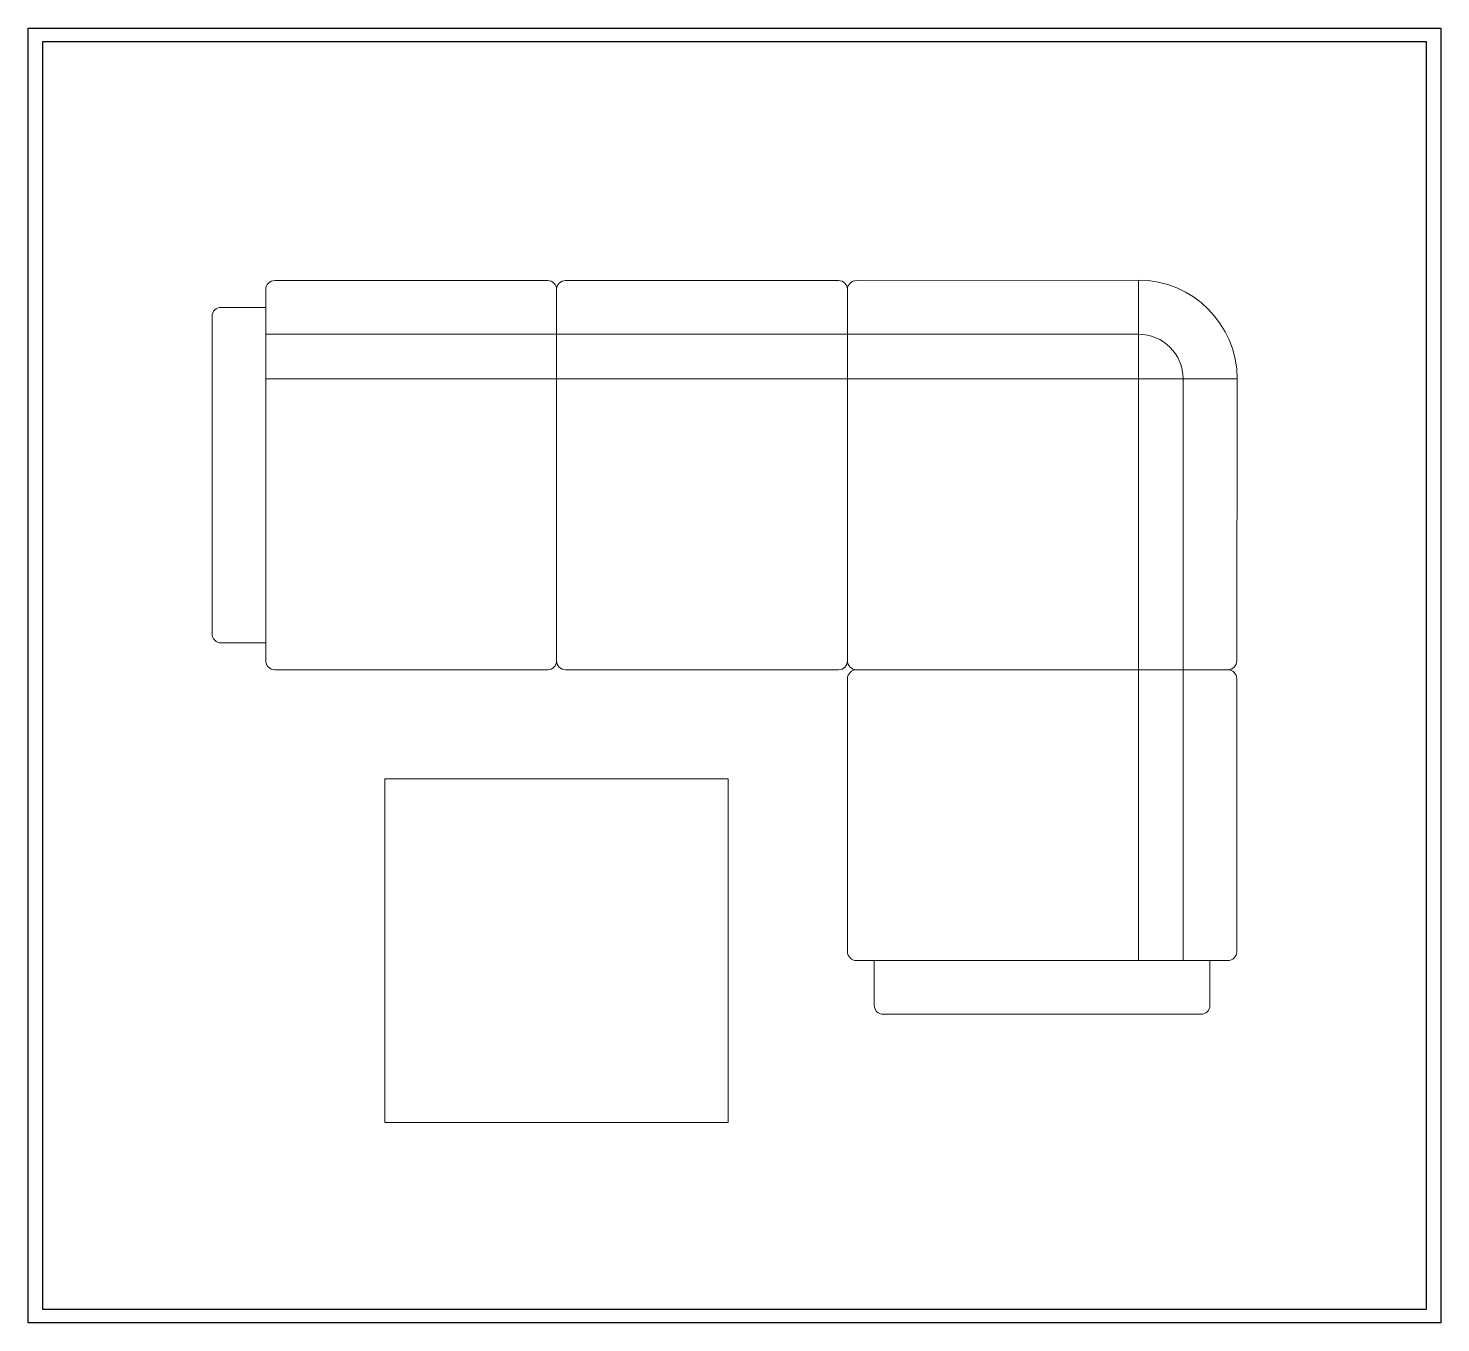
# Paper-space layout 'Projects1200x1100' of a CAD drawing. Header units: millimetres. Extents: x 55.011 to 55.328, y 90.128 to 90.419.
# The model-space entities are those that its viewports show. They can reach past a viewport. Long polylines and large blocks are cut down to what shows.
import ezdxf

# ---------------------------------------------------------------- set-up
doc = ezdxf.new("R2010")
doc.units = ezdxf.units.MM
doc.layers.add('000-dwgLAB-Rectan.', color=251, linetype='Continuous', plot=False)
doc.layers.add('02', color=251, linetype='Continuous', plot=False)
doc.layers.add('001_Dark_1 10', color=7, linetype='Continuous', lineweight=0)

# ---------------------------------------------------------------- blocks, each defined once
blk = doc.blocks.new('ММГ54')
for p, q in [((-1683.8, 1882.5), (-1683.8, 1011.6)), ((-1683.8, 1882.5), (-1053.8, 1881.6)), ((-1013.8, 1881.6), (-403.8, 1881.6)), ((-363.8, 1881.6), (246.2, 1881.6)), ((-1033.8, 1861.6), (-1033.8, 1031.6)), ((-1033.8, 1861.6), (-1033.8, 1031.6)), ((-383.8, 1861.6), (-383.8, 1031.6)), ((-383.8, 1861.6), (-383.8, 1031.6)), ((266.2, 1861.6), (266.2, 1031.6)), ((266.2, 1821.6), (366.2, 1821.6)), ((386.2, 1801.6), (386.2, 1091.6)), ((-1683.8, 1761.6), (-1033.8, 1761.6)), ((-1033.8, 1761.6), (-383.8, 1761.6)), ((-383.8, 1761.6), (266.2, 1761.6)), ((-1904.7, 1661.6), (-1033.8, 1661.6)), ((-1904.7, 1661.6), (-1903.8, 1031.6)), ((-1783.8, 1661.6), (-1783.8, 1011.6)), ((-1033.8, 1661.6), (-383.8, 1661.6)), ((-383.8, 1661.6), (266.2, 1661.6)), ((266.2, 1071.6), (366.2, 1071.6)), ((-1883.8, 1011.6), (-1053.8, 1011.6)), ((-1883.8, 1011.6), (-1053.8, 1011.6)), ((-1783.8, 1011.6), (-1783.8, 361.6)), ((-1683.8, 1011.6), (-1683.8, 361.6)), ((-1013.8, 1011.6), (-403.8, 1011.6)), ((-363.8, 1011.6), (246.2, 1011.6)), ((-1903.8, 991.6), (-1903.8, 381.6)), ((-1033.8, 991.6), (-1033.8, 381.6)), ((0, 767.5), (-767.5, 767.5)), ((-767.5, 767.5), (-767.5, 0)), ((0, 0), (0, 767.5)), ((-1883.8, 361.6), (-1053.8, 361.6)), ((-1843.8, 361.6), (-1843.8, 261.6)), ((-1093.8, 361.6), (-1093.8, 261.6)), ((-1823.8, 241.6), (-1113.8, 241.6)), ((-767.5, 0), (0, 0))]:
    blk.add_line(p, q)
for centre, radius, start, end in [((-1683.8, 1661.6), 220.9, 90, 180), ((-1053.8, 1861.6), 20, 0, 90), ((-1013.8, 1861.6), 20, 90, 180), ((-403.8, 1861.6), 20, 0, 90), ((-363.8, 1861.6), 20, 90, 180), ((246.2, 1861.6), 20, 0, 90), ((366.2, 1801.6), 20, 0, 90), ((-1683.8, 1661.6), 100, 90, 180), ((366.2, 1091.6), 20, 270, 0), ((-1883.8, 1031.6), 20, 180, 270), ((-1883.8, 991.6), 20, 90, 180), ((-1053.8, 1031.6), 20, 270, 0), ((-1053.8, 1031.6), 20, 270, 0), ((-1053.8, 991.6), 20, 0, 90), ((-1013.8, 1031.6), 20, 180, 270), ((-403.8, 1031.6), 20, 270, 0), ((-363.8, 1031.6), 20, 180, 270), ((246.2, 1031.6), 20, 270, 0), ((-1883.8, 381.6), 20, 180, 270), ((-1053.8, 381.6), 20, 270, 0), ((-1823.8, 261.6), 20, 180, 270), ((-1113.8, 261.6), 20, 270, 0)]:
    blk.add_arc(centre, radius, start, end)

msp = doc.modelspace()

# ---------------------------------------------------------------- linework, layer by layer
at = {"layer": '000-dwgLAB-Rectan.'}
msp.add_lwpolyline([(3562.9348, 1459.5269), (3566.0265, 1459.5269), (3566.0265, 1456.6932), (3562.9348, 1456.6932), (3562.9348, 1459.5269)], dxfattribs=at)
at = {"layer": '02'}
msp.add_lwpolyline([(3562.9348, 1459.5269), (3566.0265, 1459.5269), (3566.0265, 1456.6932), (3562.9348, 1456.6932), (3562.9348, 1459.5269)], dxfattribs=at)

# ---------------------------------------------------------------- block references
at = {"layer": '001_Dark_1 10', "xscale": -0.001, "yscale": 0.001, "zscale": 0.001}
msp.add_blockref('ММГ54', (3563.6993, 1457.1112), dxfattribs=at)

psp = doc.layouts.new('Projects1200x1100')

# ---------------------------------------------------------------- linework, layer by layer
at = {"layer": 'Defpoints'}
psp.add_lwpolyline([(55.01091, 90.41859), (55.32841, 90.41859), (55.32841, 90.12759), (55.01091, 90.12759)], close=True, dxfattribs=at)

# ---------------------------------------------------------------- viewports
at = {"layer": '0'}
psp.add_viewport(center=(55.16966, 90.27309), size=(0.3175, 0.291), view_center_point=(3564.48066, 1458.11004), view_height=2.8931122, dxfattribs=at)

doc.saveas('drawing.dxf')
